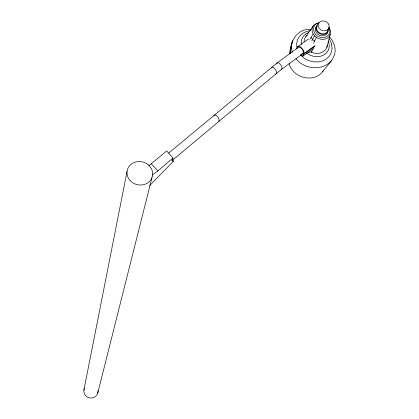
<?xml version="1.0" encoding="UTF-8"?>
<svg xmlns="http://www.w3.org/2000/svg" width="419" height="419" viewBox="0 0 419 419"><rect width="100%" height="100%" fill="white"/><g stroke="black" fill="none" stroke-linecap="round" stroke-linejoin="round"><path stroke-width="0.63" d="M326.888 47.305L330.198 34.526L330.549 32.462L330.266 30.315A9.794 8.191 23.3 0 0 328.716 27.235M83.852 390.34L127.015 171.638M289.801 53.721C290.535 40.973 296.673 28.649 311.202 29.278M289.859 53.559L292.462 40.79L289.786 53.957M97.617 393.603L151.924 177.787A12.931 11.68 13.7 0 0 137.552 161.629A12.931 11.68 13.7 0 0 129.995 180.432A12.931 11.68 13.7 0 0 151.924 177.787M148.792 165.809L166.683 150.934L173.016 158.021L172.162 161.016L173.597 161.126L149.641 185.586M297.233 47.478L298.024 46.373A4.892 2.509 55.7 0 1 300.392 46.802L302.9 49.421A4.892 2.509 55.7 0 1 303.985 53.559L303.681 54.245L314.648 46.347M296.579 48.986L297.532 46.787L308.525 38.93M301.062 54.449L302.775 56.251L303.985 53.559L314.968 45.655M313.606 43.183L316.46 37.474C313.323 35.39 311.128 31.43 312.328 27.654A9.27 7.752 23.3 0 1 319.021 22.893M322.504 71.827C327.129 65.244 334.603 59.65 335.148 51.018C335.21 45.676 332.969 40.664 329.407 36.757M311.767 40.973L314.559 35.887M308.19 52.349L311.265 52.045L314.004 47.352M309.95 39.281L313.113 33.976M214.02 115.487L277.017 62.981L298.354 47.373A3.871 1.985 55.7 0 1 302.675 50.102A3.871 1.985 55.7 0 1 301.785 53.862M305.828 36.568L313.302 25.837M331.785 60.278C322.881 71.35 304.163 69.512 295.929 58.608M152.244 175.006L157.754 171.015L173.016 158.021M168.726 153.055L214.696 114.869C217.356 115.314 219.907 118.891 218.859 121.489L171.853 160.739M302.858 53.658L281.568 69.308L218.435 121.683M311.317 52.008L312.029 51.495M302.775 56.251L313.04 48.855M319.042 23.082C310.935 23.815 312.59 35.306 319.419 36.914C325.128 40.056 332.791 33.688 328.737 27.78M316.46 37.474L318.691 38.621L321.101 39.26L323.52 39.334A9.27 7.752 23.3 0 0 330.198 34.526M314.632 41.125L312.59 39.47L311.118 37.333M311.265 52.045L312.412 52.569A11.894 9.998 23.3 0 0 327.281 45.236M172.345 159.718L173.597 161.126M151.448 163.897L157.754 171.015M292.483 52.37L291.844 50.725L291.404 45.655M331.633 44.362L332.073 48.457L331.309 52.406A18.687 15.733 23.3 0 1 318.278 61.886L313.642 61.839L309.049 60.718A17.624 14.843 23.3 0 1 300.392 54.669M297.008 48.038L296.621 43.927L297.443 39.988A18.693 15.744 23.4 0 1 310.516 30.681M304.094 41.45A11.894 9.998 23.3 0 1 307.357 35.086M271.313 67.909A4.101 1.985 55.5 0 1 272.072 67.25L273.324 67.506A3.813 1.844 55.5 0 1 275.911 70.256L276.545 72.01A4.101 1.985 55.5 0 1 275.692 74.043M276.598 64.018A3.891 1.906 55.5 0 1 280.463 64.521A3.891 1.906 55.5 0 1 281.107 69.507M323.18 70.837A19.049 16.152 23.3 0 1 311.06 77.976L306.279 77.924L301.539 76.756A18.373 15.582 23.4 0 1 289.094 63.568M98.067 390.613A7.139 6.987 2.4 0 1 89.891 398.008A7.139 6.987 2.4 0 1 84.292 388.57M328.999 38.826A17.614 14.827 23.3 0 1 331.633 44.362M328.334 41.193A14.372 12.088 23.3 0 1 323.714 55.004A14.372 12.088 23.3 0 1 306.818 53.161M301.34 44.414A14.372 12.088 23.3 0 1 308.646 32.535M327.805 31.724A6.411 5.358 23.3 0 1 319.425 35.175A6.411 5.358 23.3 0 1 316.35 26.685M327.805 29.676A5.714 4.771 23.3 0 1 324.227 33.703A5.714 4.771 23.3 0 1 318.178 31.802L317.324 30.666A5.714 4.771 23.3 0 1 317.487 25.795M328.36 28.45A6.426 5.368 23.3 0 1 324.599 34.279A6.426 5.368 23.3 0 1 316.916 31.226A6.426 5.368 23.3 0 1 318.031 24.344M328.559 24.098L327.7 22.966A5.74 4.787 23.2 0 0 320.346 21.521A5.74 4.787 23.2 0 0 318.707 27.633L319.566 28.775A5.74 4.787 23.2 0 0 326.925 30.226A5.74 4.787 23.2 0 0 328.559 24.098"/></g></svg>
